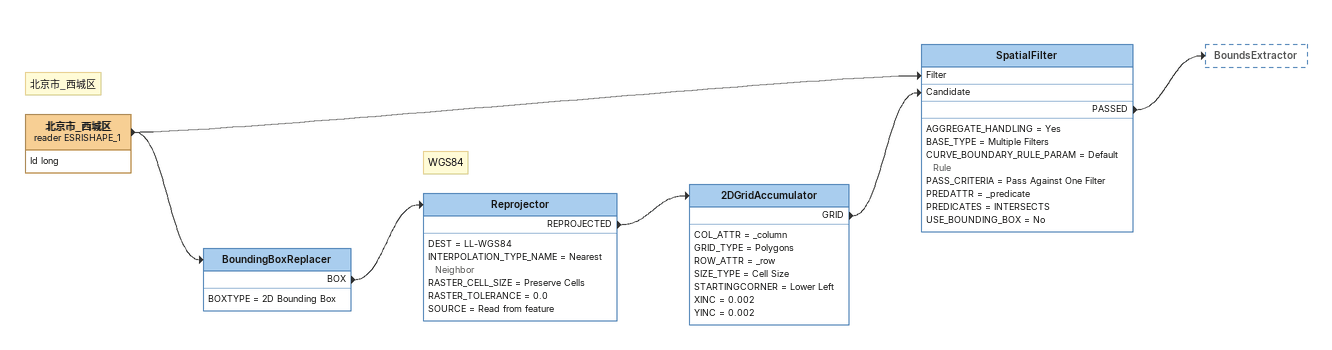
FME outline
Note: 北京市_西城区
北京市_西城区 (reader ESRISHAPE_1)
    attributes: Id long
    -> BoundingBoxReplacer
    -> SpatialFilter [Filter]
BoundingBoxReplacer
    BOXTYPE = 2D Bounding Box
    BOX -> Reprojector
Note: WGS84
Reprojector
    DEST = LL-WGS84
    INTERPOLATION_TYPE_NAME = Nearest Neighbor
    RASTER_CELL_SIZE = Preserve Cells
    RASTER_TOLERANCE = 0.0
    SOURCE = Read from feature
    REPROJECTED -> 2DGridAccumulator
2DGridAccumulator
    COL_ATTR = _column
    GRID_TYPE = Polygons
    ROW_ATTR = _row
    SIZE_TYPE = Cell Size
    STARTINGCORNER = Lower Left
    XINC = 0.002
    YINC = 0.002
    GRID -> SpatialFilter [Candidate]
SpatialFilter
    AGGREGATE_HANDLING = Yes
    BASE_TYPE = Multiple Filters
    CURVE_BOUNDARY_RULE_PARAM = Default Rule
    PASS_CRITERIA = Pass Against One Filter
    PREDATTR = _predicate
    PREDICATES = INTERSECTS
    USE_BOUNDING_BOX = No
    PASSED -> BoundsExtractor
